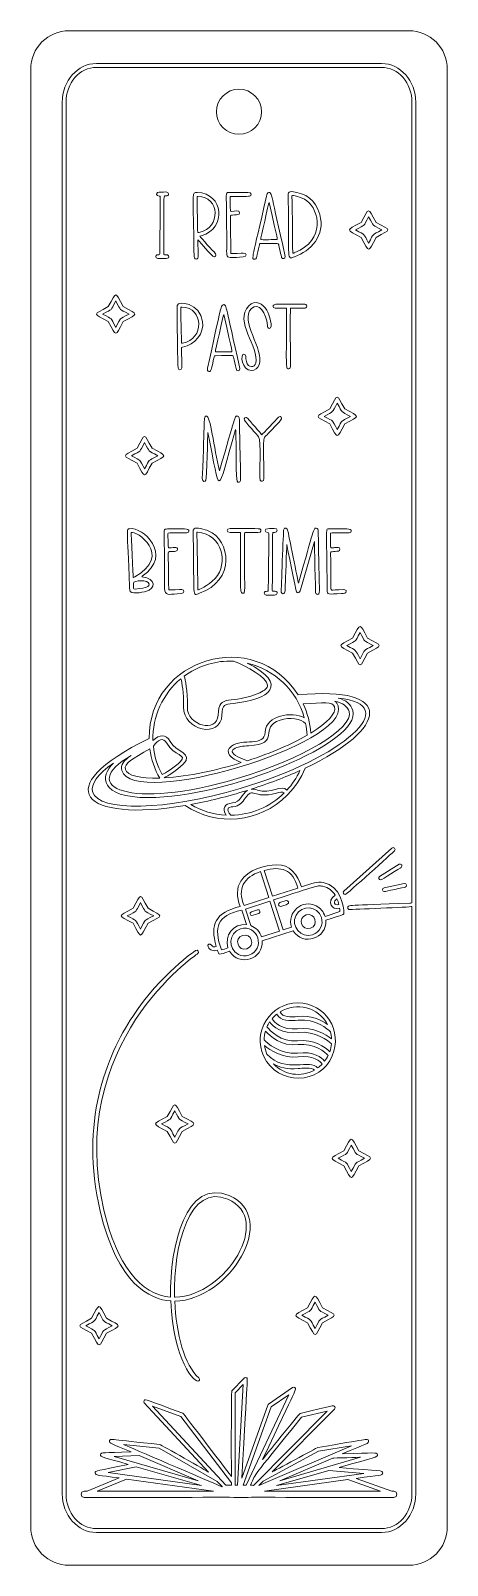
# Model space of a CAD drawing. Header units: inches. Extents: x 186 to 318, y 11 to 493.
import ezdxf

# ---------------------------------------------------------------- set-up
doc = ezdxf.new("R2010")
doc.units = ezdxf.units.IN
doc.header["$MEASUREMENT"] = 0
doc.layers.add('_U+0421_U+043B_U+043E_U+0439 1', color=7, linetype='Continuous')

msp = doc.modelspace()

# ---------------------------------------------------------------- linework, layer by layer
at = {"layer": '_U+0421_U+043B_U+043E_U+0439 1', "color": 7, "lineweight": 9, "true_color": 0xffffff}
for points in [[(253.34, 67.65), (251.51, 36.01), (250.8, 36.01), (250.8, 65.01), (253.34, 67.65)], [(262.11, 60.58), (267.7, 64.42), (254.28, 36.01), (253.32, 36.01), (262.11, 60.58)], [(277.05, 46.64), (287.37, 48.36), (258.23, 35.85), (259.58, 37.21), (277.05, 46.64)], [(220.63, 45.34), (239.19, 37.37), (212.79, 45.03), (220.63, 45.34)], [(219.63, 41.8), (240.17, 35.84), (210.85, 39.94), (219.63, 41.8)], [(291.25, 39.67), (263.83, 35.84), (280.28, 40.61), (291.25, 39.67)], [(216.62, 37.92), (244.03, 34.08), (207.37, 34.08), (216.62, 37.92)], [(296.55, 34.08), (259.97, 34.08), (286.25, 37.76), (296.55, 34.08)]]:
    msp.add_lwpolyline(points, dxfattribs=at)
at = {"layer": '_U+0421_U+043B_U+043E_U+0439 1', "color": 1, "lineweight": 9, "true_color": 0xff0000}
for points, knots in [([(305.39, 493.2), (305.39, 493.2), (198.61, 493.2), (198.61, 493.2), (191.91, 493.2), (186.48, 487.77), (186.48, 481.07), (186.48, 481.07), (186.48, 22.93), (186.48, 22.93), (186.48, 16.23), (191.91, 10.8), (198.61, 10.8), (198.61, 10.8), (305.39, 10.8), (305.39, 10.8), (312.09, 10.8), (317.52, 16.23), (317.52, 22.93), (317.52, 22.93), (317.52, 481.07), (317.52, 481.07), (317.52, 487.77), (312.09, 493.2), (305.39, 493.2)], [0, 0, 0, 0, 1, 1, 1, 2, 2, 2, 3, 3, 3, 4, 4, 4, 5, 5, 5, 6, 6, 6, 7, 7, 7, 8, 8, 8, 8]), ([(252, 460.64), (248.09, 460.64), (244.91, 463.81), (244.91, 467.72), (244.91, 471.64), (248.09, 474.81), (252, 474.81), (255.91, 474.81), (259.09, 471.64), (259.09, 467.72), (259.09, 463.81), (255.91, 460.64), (252, 460.64)], [0, 0, 0, 0, 1, 1, 1, 2, 2, 2, 3, 3, 3, 4, 4, 4, 4])]:
    msp.add_open_spline(points, degree=3, knots=knots, dxfattribs=at)
at = {"layer": '_U+0421_U+043B_U+043E_U+0439 1', "color": 7, "lineweight": 9, "true_color": 0xffffff}
for points, knots in [([(296.82, 482.88), (296.82, 482.88), (207.18, 482.88), (207.18, 482.88), (201.24, 482.88), (196.4, 477.41), (196.4, 470.7), (196.4, 470.7), (196.4, 33.3), (196.4, 33.3), (196.4, 26.59), (201.24, 21.12), (207.18, 21.12), (207.18, 21.12), (296.82, 21.12), (296.82, 21.12), (302.76, 21.12), (307.6, 26.58), (307.6, 33.3), (307.6, 33.3), (307.6, 470.7), (307.6, 470.7), (307.6, 477.41), (302.77, 482.88), (296.82, 482.88)], [0, 0, 0, 0, 1, 1, 1, 2, 2, 2, 3, 3, 3, 4, 4, 4, 5, 5, 5, 6, 6, 6, 7, 7, 7, 8, 8, 8, 8]), ([(296.82, 22.32), (296.82, 22.32), (207.18, 22.32), (207.18, 22.32), (201.9, 22.32), (197.6, 27.25), (197.6, 33.3), (197.6, 33.3), (197.6, 470.7), (197.6, 470.7), (197.6, 476.75), (201.9, 481.68), (207.18, 481.68), (207.18, 481.68), (296.82, 481.68), (296.82, 481.68), (302.1, 481.68), (306.4, 476.75), (306.4, 470.7), (306.4, 470.7), (306.4, 219), (306.4, 219), (306.4, 219), (305.82, 218.96), (305.7, 218.96), (285.98, 218.12), (286.16, 218.49), (286.2, 217.52), (286.21, 217.21), (286.45, 216.94), (286.82, 216.94), (287.1, 216.95), (306.17, 217.72), (306.4, 217.88), (306.4, 217.88), (306.4, 33.3), (306.4, 33.3), (306.4, 27.25), (302.1, 22.32), (296.82, 22.32)], [0, 0, 0, 0, 1, 1, 1, 2, 2, 2, 3, 3, 3, 4, 4, 4, 5, 5, 5, 6, 6, 6, 7, 7, 7, 8, 8, 8, 9, 9, 9, 10, 10, 10, 11, 11, 11, 12, 12, 12, 13, 13, 13, 13]), ([(225.82, 422.22), (225.83, 422.45), (225.96, 422.62), (226.2, 422.71), (226.65, 422.89), (227.01, 422.58), (227.05, 423.06), (227.14, 424.13), (227.24, 440.18), (227.23, 440.88), (227.22, 441.2), (227.22, 441.2), (226.9, 441.22), (225.9, 441.31), (225.88, 442.05), (226.4, 442.34), (226.63, 442.48), (227.07, 442.45), (227.35, 442.45), (228.55, 442.46), (229.78, 442.78), (229.87, 441.94), (229.91, 441.51), (229.51, 441.27), (229.06, 441.27), (228.06, 441.26), (228.46, 442.55), (228.33, 423.49), (228.32, 422.71), (228.32, 422.77), (228.85, 422.78), (229.07, 422.78), (229.32, 422.8), (229.52, 422.72), (230.07, 422.48), (229.98, 421.79), (229.5, 421.65), (229.08, 421.53), (228.17, 421.56), (227.68, 421.56), (226.88, 421.56), (225.77, 421.42), (225.82, 422.22)], [0, 0, 0, 0, 1, 1, 1, 2, 2, 2, 3, 3, 3, 4, 4, 4, 5, 5, 5, 6, 6, 6, 7, 7, 7, 8, 8, 8, 9, 9, 9, 10, 10, 10, 11, 11, 11, 12, 12, 12, 13, 13, 13, 14, 14, 14, 14]), ([(237.81, 428.37), (237.9, 422.92), (237.61, 421.45), (238.51, 421.42), (239.48, 421.42), (239.04, 422.7), (239.07, 427.45), (239.95, 426.45), (240.06, 426.32), (243.47, 422.59), (243.82, 422.21), (244.21, 421.94), (244.59, 422.29), (244.93, 422.62), (244.74, 423), (244.44, 423.33), (244.11, 423.68), (239.94, 428.14), (239.72, 428.57), (239.75, 428.61), (239.93, 428.66), (240.12, 428.72), (248.24, 431.02), (247.2, 442.2), (238.83, 442.35), (237.08, 442.36), (237.58, 442.59), (237.81, 428.37)], [0, 0, 0, 0, 1, 1, 1, 2, 2, 2, 3, 3, 3, 4, 4, 4, 5, 5, 5, 6, 6, 6, 7, 7, 7, 8, 8, 8, 9, 9, 9, 9]), ([(238.86, 436.82), (238.85, 437), (238.73, 440.98), (238.86, 441.1), (238.89, 441.13), (238.97, 441.13), (239.06, 441.13), (245.92, 441.13), (246.52, 431.1), (239.44, 429.81), (238.7, 429.67), (239.2, 429.21), (238.86, 436.82)], [0, 0, 0, 0, 1, 1, 1, 2, 2, 2, 3, 3, 3, 4, 4, 4, 4]), ([(248.8, 442.35), (248.91, 442.35), (254.71, 442.34), (254.82, 442.34), (256.03, 442.36), (256.04, 441.29), (255.29, 441.15), (254.99, 441.09), (250.15, 441.13), (249.82, 441.13), (249.1, 441.14), (249.2, 441.04), (249.2, 440.8), (249.22, 439.5), (249.24, 438.14), (249.28, 436.67), (249.29, 436.38), (249.32, 436.38), (249.6, 436.4), (250.74, 436.49), (252.24, 436.89), (252.2, 435.96), (252.19, 435.65), (251.99, 435.43), (251.68, 435.39), (251.25, 435.32), (249.94, 435.2), (249.56, 435.18), (249.36, 435.16), (249.29, 435.08), (249.29, 434.86), (249.29, 434.8), (249.41, 423.23), (249.45, 423.19), (249.54, 423.1), (253.23, 423.3), (253.35, 423.31), (254.53, 423.34), (254.53, 422.15), (253.32, 422.09), (246.65, 421.76), (248.4, 420.69), (248.15, 429.69), (248.1, 431.25), (248.1, 432.85), (248.09, 434.39), (248.04, 442.08), (247.64, 442.29), (248.8, 442.35)], [0, 0, 0, 0, 1, 1, 1, 2, 2, 2, 3, 3, 3, 4, 4, 4, 5, 5, 5, 6, 6, 6, 7, 7, 7, 8, 8, 8, 9, 9, 9, 10, 10, 10, 11, 11, 11, 12, 12, 12, 13, 13, 13, 14, 14, 14, 15, 15, 15, 16, 16, 16, 16]), ([(256.88, 421.33), (257.6, 421.33), (257.55, 422.27), (258.4, 425.89), (258.54, 426.49), (258.16, 426.29), (263.93, 426.31), (264.39, 426.31), (264.38, 426.31), (264.49, 425.84), (264.52, 425.7), (265.35, 422.07), (265.4, 421.95), (265.67, 421.31), (266.55, 421.4), (266.53, 422.27), (261.99, 442.24), (262.31, 442.32), (261.41, 442.34), (260.86, 442.33), (260.78, 441.72), (260.65, 441.17), (256.11, 421.24), (255.81, 421.33), (256.88, 421.33)], [0, 0, 0, 0, 1, 1, 1, 2, 2, 2, 3, 3, 3, 4, 4, 4, 5, 5, 5, 6, 6, 6, 7, 7, 7, 8, 8, 8, 8]), ([(261.44, 439.23), (264.29, 426.7), (264.36, 427.54), (263.7, 427.53), (263.61, 427.53), (258.88, 427.47), (258.82, 427.54), (258.75, 427.63), (261.41, 439.11), (261.44, 439.23)], [0, 0, 0, 0, 1, 1, 1, 2, 2, 2, 3, 3, 3, 3]), ([(267.48, 439.89), (267.82, 420.72), (266.92, 421.23), (269.44, 422.12), (274.48, 423.91), (279.28, 428.8), (277.39, 435.42), (276.05, 440.1), (273.12, 442.17), (268.58, 442.61), (267.09, 442.75), (267.46, 441.43), (267.48, 439.89)], [0, 0, 0, 0, 1, 1, 1, 2, 2, 2, 3, 3, 3, 4, 4, 4, 4]), ([(268.66, 441.33), (268.83, 441.51), (271.41, 441.13), (273.33, 439.75), (277.37, 436.84), (279.13, 427.3), (269.58, 423.45), (268.49, 423.01), (269.05, 421.69), (268.69, 439.74), (268.69, 439.8), (268.62, 441.29), (268.66, 441.33)], [0, 0, 0, 0, 1, 1, 1, 2, 2, 2, 3, 3, 3, 4, 4, 4, 4]), ([(290.41, 428.22), (293.13, 423.26), (292.47, 423.38), (295.12, 428.22), (300.07, 430.93), (299.97, 430.28), (295.12, 432.93), (292.4, 437.9), (293.06, 437.78), (290.41, 432.93), (285.46, 430.22), (285.56, 430.88), (290.41, 428.22)], [0, 0, 0, 0, 1, 1, 1, 2, 2, 2, 3, 3, 3, 4, 4, 4, 4]), ([(292.77, 434.73), (294.56, 431.46), (293.74, 432.32), (296.92, 430.58), (293.51, 428.71), (294.63, 429.84), (292.77, 426.42), (291.03, 429.59), (291.91, 428.77), (288.61, 430.58), (292.02, 432.44), (290.9, 431.32), (292.77, 434.73)], [0, 0, 0, 0, 1, 1, 1, 2, 2, 2, 3, 3, 3, 4, 4, 4, 4]), ([(210.9, 401.75), (213.61, 396.78), (212.95, 396.9), (215.6, 401.75), (220.56, 404.46), (220.47, 403.79), (215.6, 406.45), (212.89, 411.41), (213.56, 411.32), (210.9, 406.45), (205.93, 403.74), (206.05, 404.4), (210.9, 401.75)], [0, 0, 0, 0, 1, 1, 1, 2, 2, 2, 3, 3, 3, 4, 4, 4, 4]), ([(213.25, 408.26), (215.12, 404.84), (213.99, 405.97), (217.41, 404.1), (213.99, 402.24), (215.12, 403.36), (213.25, 399.95), (211.39, 403.36), (212.51, 402.24), (209.1, 404.1), (212.51, 405.97), (211.38, 404.84), (213.25, 408.26)], [0, 0, 0, 0, 1, 1, 1, 2, 2, 2, 3, 3, 3, 4, 4, 4, 4]), ([(232.85, 387.11), (233.03, 386.46), (233.85, 386.47), (233.98, 387.17), (234.03, 387.48), (233.93, 392.9), (233.9, 393.34), (233.89, 393.67), (233.88, 393.71), (234.24, 393.76), (238.26, 394.4), (241.07, 398.01), (240.54, 401.83), (239.75, 407.42), (232.9, 408.62), (232.51, 406.77), (232.48, 406.61), (232.7, 387.64), (232.85, 387.11)], [0, 0, 0, 0, 1, 1, 1, 2, 2, 2, 3, 3, 3, 4, 4, 4, 5, 5, 5, 6, 6, 6, 6]), ([(233.68, 405.91), (233.67, 406.32), (233.68, 406.32), (234.09, 406.31), (240.92, 406.18), (241.27, 396.17), (234.23, 394.99), (234.17, 394.98), (233.98, 394.95), (233.94, 394.99), (233.89, 395.02), (233.68, 405.97), (233.68, 405.91)], [0, 0, 0, 0, 1, 1, 1, 2, 2, 2, 3, 3, 3, 4, 4, 4, 4]), ([(242.12, 387.11), (241.96, 386.43), (242.19, 386.15), (242.52, 386.08), (243.4, 385.9), (243.45, 387.62), (244.15, 390.62), (244.24, 391.01), (244.24, 391.01), (244.62, 391.02), (250.44, 391.07), (250.08, 391.32), (250.25, 390.58), (250.48, 389.6), (250.84, 387.99), (251.07, 387.02), (251.31, 385.84), (252.31, 386.2), (252.28, 387.01), (247.75, 406.95), (248.05, 407.08), (247.18, 407.08), (246.25, 407.08), (246.04, 404.93), (242.12, 387.11)], [0, 0, 0, 0, 1, 1, 1, 2, 2, 2, 3, 3, 3, 4, 4, 4, 5, 5, 5, 6, 6, 6, 7, 7, 7, 8, 8, 8, 8]), ([(257.27, 388.67), (258.46, 393.82), (250.27, 401.83), (255.08, 406.73), (256.98, 408.68), (259.6, 407.48), (260.72, 405.31), (261.42, 403.96), (263.02, 399.59), (261.54, 399.59), (261.04, 399.59), (260.96, 400.03), (260.92, 400.52), (260.66, 404.38), (258.12, 408.01), (255.96, 405.91), (251.97, 402.03), (260.11, 392.95), (258.36, 388.13), (257.97, 387.06), (256.99, 386.41), (255.94, 386.41), (252.88, 386.41), (252.28, 391.54), (253.52, 391.54), (254.28, 391.54), (254.03, 390.36), (254.33, 389.21), (254.89, 386.98), (256.96, 387.35), (257.27, 388.67)], [0, 0, 0, 0, 1, 1, 1, 2, 2, 2, 3, 3, 3, 4, 4, 4, 5, 5, 5, 6, 6, 6, 7, 7, 7, 8, 8, 8, 9, 9, 9, 10, 10, 10, 10]), ([(268.17, 387.99), (268.17, 387.46), (268.18, 386.98), (267.65, 386.9), (266.56, 386.74), (266.96, 388), (266.92, 405.56), (266.91, 406.12), (266.95, 405.98), (265.84, 405.98), (265.32, 405.98), (263.2, 405.86), (262.87, 406.21), (262.55, 406.53), (262.68, 407.17), (263.59, 407.19), (264.29, 407.21), (271.61, 407.21), (272.27, 407.21), (272.81, 407.22), (273.33, 407.12), (273.33, 406.59), (273.31, 406.13), (272.92, 405.99), (272.44, 405.99), (272.32, 405.99), (268.28, 406.01), (268.2, 405.93), (268.08, 405.82), (268.17, 388.15), (268.17, 387.99)], [0, 0, 0, 0, 1, 1, 1, 2, 2, 2, 3, 3, 3, 4, 4, 4, 5, 5, 5, 6, 6, 6, 7, 7, 7, 8, 8, 8, 9, 9, 9, 10, 10, 10, 10]), ([(247.19, 403.96), (250.05, 391.44), (250.11, 392.28), (249.45, 392.27), (249.36, 392.27), (244.63, 392.21), (244.57, 392.28), (244.5, 392.37), (247.16, 403.85), (247.19, 403.96)], [0, 0, 0, 0, 1, 1, 1, 2, 2, 2, 3, 3, 3, 3]), ([(280.55, 369.6), (283.26, 364.63), (282.6, 364.75), (285.25, 369.6), (290.21, 372.31), (290.1, 371.65), (285.25, 374.31), (282.54, 379.26), (283.21, 379.17), (280.55, 374.31), (275.58, 371.59), (275.7, 372.25), (280.55, 369.6)], [0, 0, 0, 0, 1, 1, 1, 2, 2, 2, 3, 3, 3, 4, 4, 4, 4]), ([(250.93, 367.86), (244.66, 346.46), (246.4, 346.52), (242.2, 366.94), (242.2, 366.51), (241.72, 352.32), (241.6, 351.91), (241.39, 351.24), (240.42, 351.27), (240.46, 352.43), (241.22, 371.68), (240.88, 371.86), (241.64, 372.06), (243.13, 372.45), (244, 362.11), (245.87, 354.82), (250.89, 371.98), (250.6, 372.19), (251.47, 372.08), (252.01, 372.01), (252.1, 371.56), (252.11, 371.02), (252.41, 352.63), (252.93, 351.45), (251.93, 351.27), (250.93, 351.1), (251.28, 352.26), (250.98, 366.84), (250.98, 367.26), (250.93, 367.86), (250.93, 367.86)], [0, 0, 0, 0, 1, 1, 1, 2, 2, 2, 3, 3, 3, 4, 4, 4, 5, 5, 5, 6, 6, 6, 7, 7, 7, 8, 8, 8, 9, 9, 9, 10, 10, 10, 10]), ([(264.96, 370.55), (263.71, 369.22), (262.47, 367.89), (261.22, 366.55), (259.26, 364.46), (259.79, 366.94), (259.79, 352.46), (259.82, 351.33), (258.87, 351.32), (258.67, 351.96), (258.28, 353.12), (259.08, 364.48), (258.16, 365.53), (257.82, 365.91), (253.95, 370.33), (253.7, 370.78), (253.39, 371.34), (254.1, 372.11), (254.9, 371.16), (254.96, 371.08), (259.12, 366.2), (259.21, 366.2), (259.27, 366.2), (264.09, 371.38), (264.12, 371.42), (264.47, 371.79), (264.83, 372.08), (265.21, 371.71), (265.59, 371.34), (265.32, 370.94), (264.96, 370.55)], [0, 0, 0, 0, 1, 1, 1, 2, 2, 2, 3, 3, 3, 4, 4, 4, 5, 5, 5, 6, 6, 6, 7, 7, 7, 8, 8, 8, 9, 9, 9, 10, 10, 10, 10]), ([(282.9, 376.11), (284.69, 372.83), (283.88, 373.69), (287.05, 371.95), (283.64, 370.08), (284.77, 371.21), (282.9, 367.8), (281.03, 371.21), (282.15, 370.09), (278.74, 371.95), (281.92, 373.69), (281.1, 372.81), (282.9, 376.11)], [0, 0, 0, 0, 1, 1, 1, 2, 2, 2, 3, 3, 3, 4, 4, 4, 4]), ([(219.95, 357.23), (222.66, 352.26), (222, 352.38), (224.65, 357.23), (229.62, 359.94), (229.5, 359.28), (224.65, 361.93), (221.94, 366.89), (222.61, 366.8), (219.95, 361.93), (214.98, 359.22), (215.1, 359.87), (219.95, 357.23)], [0, 0, 0, 0, 1, 1, 1, 2, 2, 2, 3, 3, 3, 4, 4, 4, 4]), ([(222.3, 363.73), (224.03, 360.56), (223.16, 361.38), (226.46, 359.58), (223.04, 357.71), (224.17, 358.84), (222.3, 355.42), (220.43, 358.84), (221.55, 357.72), (218.15, 359.58), (221.56, 361.45), (220.43, 360.32), (222.3, 363.73)], [0, 0, 0, 0, 1, 1, 1, 2, 2, 2, 3, 3, 3, 4, 4, 4, 4]), ([(280.73, 335.02), (280.73, 334.91), (280.78, 330.71), (280.86, 330.64), (280.93, 330.57), (281.91, 330.69), (282.01, 330.7), (282.77, 330.77), (283.76, 330.94), (283.73, 330.18), (283.7, 329.52), (282.97, 329.56), (282.29, 329.5), (280.45, 329.32), (280.82, 329.79), (280.84, 327.28), (280.84, 327.28), (280.9, 324.84), (280.93, 319.03), (280.95, 316.77), (280.18, 317.4), (284.88, 317.52), (285.5, 317.54), (285.71, 317.29), (285.75, 317.01), (285.84, 316.29), (284.93, 316.31), (284.24, 316.27), (279.98, 316.06), (279.74, 315.78), (279.73, 317.47), (279.58, 337.87), (278.99, 336.61), (280.6, 336.57), (285.73, 336.56), (287.38, 336.91), (287.31, 335.91), (287.28, 335.36), (286.81, 335.34), (286.28, 335.33), (285.21, 335.34), (283.44, 335.34), (281.35, 335.35), (280.63, 335.35), (280.73, 335.26), (280.73, 335.02)], [0, 0, 0, 0, 1, 1, 1, 2, 2, 2, 3, 3, 3, 4, 4, 4, 5, 5, 5, 6, 6, 6, 7, 7, 7, 8, 8, 8, 9, 9, 9, 10, 10, 10, 11, 11, 11, 12, 12, 12, 13, 13, 13, 14, 14, 14, 15, 15, 15, 15]), ([(217.59, 336.66), (216.5, 336.47), (216.84, 337.57), (217.59, 318.4), (217.6, 318.14), (217.61, 317.7), (217.63, 317.47), (217.72, 315.82), (221.4, 316.58), (222.87, 316.99), (225.51, 317.72), (226.28, 321.02), (221.42, 321.53), (221.47, 321.59), (221.53, 321.63), (221.59, 321.68), (231.48, 328.53), (221.61, 337.39), (217.59, 336.66)], [0, 0, 0, 0, 1, 1, 1, 2, 2, 2, 3, 3, 3, 4, 4, 4, 5, 5, 5, 6, 6, 6, 6]), ([(219.23, 321.52), (218.87, 321.32), (218.74, 321.29), (218.74, 321.29), (218.68, 321.37), (218.07, 335.33), (218.12, 335.42), (219.55, 336.26), (231.42, 328.4), (219.23, 321.52)], [0, 0, 0, 0, 1, 1, 1, 2, 2, 2, 3, 3, 3, 3]), ([(229.66, 335.02), (229.66, 334.91), (229.71, 330.71), (229.79, 330.64), (229.87, 330.57), (231.52, 330.75), (231.63, 330.76), (232.43, 330.84), (232.68, 330.53), (232.66, 330.18), (232.61, 328.93), (229.74, 329.93), (229.75, 329.08), (229.75, 328.99), (229.85, 317.46), (229.91, 317.4), (230, 317.32), (233.84, 317.53), (233.98, 317.52), (234.95, 317.47), (234.96, 316.36), (233.78, 316.3), (226.89, 315.96), (228.91, 313.47), (228.5, 332.53), (228.43, 336.25), (228.2, 336.6), (229.53, 336.57), (234.6, 336.56), (236.31, 336.91), (236.24, 335.91), (236.21, 335.36), (235.74, 335.34), (235.21, 335.33), (234.14, 335.33), (232.37, 335.34), (230.28, 335.35), (229.56, 335.35), (229.66, 335.26), (229.66, 335.02)], [0, 0, 0, 0, 1, 1, 1, 2, 2, 2, 3, 3, 3, 4, 4, 4, 5, 5, 5, 6, 6, 6, 7, 7, 7, 8, 8, 8, 9, 9, 9, 10, 10, 10, 11, 11, 11, 12, 12, 12, 13, 13, 13, 13]), ([(242.26, 336.02), (241.45, 336.36), (238.49, 337.21), (237.85, 336.62), (237.38, 336.2), (237.59, 335.1), (237.61, 334.1), (237.96, 314.61), (237.2, 315.5), (239.57, 316.34), (250.92, 320.35), (249.48, 333.02), (242.26, 336.02)], [0, 0, 0, 0, 1, 1, 1, 2, 2, 2, 3, 3, 3, 4, 4, 4, 4]), ([(244.51, 321.05), (242.12, 318.49), (239.27, 317.36), (239.1, 317.47), (239, 317.54), (238.77, 335.3), (238.76, 335.42), (238.76, 335.56), (238.78, 335.59), (238.95, 335.57), (246.84, 334.95), (248.76, 325.61), (244.51, 321.05)], [0, 0, 0, 0, 1, 1, 1, 2, 2, 2, 3, 3, 3, 4, 4, 4, 4]), ([(253.74, 335.19), (253.63, 316.51), (254.18, 316.38), (253.18, 316.38), (252.18, 316.38), (252.56, 317.23), (252.52, 335.04), (252.51, 335.65), (252.84, 335.42), (249.18, 335.46), (248, 335.47), (248.04, 336.64), (249.19, 336.67), (249.53, 336.68), (258.21, 336.75), (258.53, 336.61), (259.17, 336.34), (259.11, 335.45), (257.96, 335.46), (253.97, 335.46), (253.98, 335.46), (253.98, 335.46), (253.8, 335.47), (253.74, 335.38), (253.74, 335.19)], [0, 0, 0, 0, 1, 1, 1, 2, 2, 2, 3, 3, 3, 4, 4, 4, 5, 5, 5, 6, 6, 6, 7, 7, 7, 8, 8, 8, 8]), ([(259.96, 316.44), (259.99, 316.94), (260.42, 316.96), (260.89, 316.99), (261.17, 317.01), (261.17, 317.01), (261.19, 317.27), (261.28, 318.38), (261.38, 334.34), (261.37, 335.09), (261.36, 335.42), (261.36, 335.41), (261.01, 335.44), (259.9, 335.54), (259.99, 336.65), (261.05, 336.66), (261.71, 336.67), (262.46, 336.67), (263.1, 336.72), (264.23, 336.82), (264.36, 335.5), (263.2, 335.48), (262.2, 335.47), (262.6, 336.76), (262.47, 317.71), (262.46, 316.94), (262.45, 316.99), (262.99, 317), (263.53, 317), (264.06, 316.94), (264.03, 316.37), (264, 315.61), (262.62, 315.78), (261.82, 315.78), (261.02, 315.77), (259.91, 315.64), (259.96, 316.44)], [0, 0, 0, 0, 1, 1, 1, 2, 2, 2, 3, 3, 3, 4, 4, 4, 5, 5, 5, 6, 6, 6, 7, 7, 7, 8, 8, 8, 9, 9, 9, 10, 10, 10, 11, 11, 11, 12, 12, 12, 12]), ([(275.74, 332.6), (275.74, 332.6), (271.3, 317.45), (271.3, 317.45), (271.25, 317.27), (271.17, 317.07), (271.08, 316.85), (270.87, 316.36), (270.22, 316.41), (270.04, 316.86), (269.93, 317.12), (267.07, 331.41), (267.01, 331.68), (267.01, 330.57), (266.6, 320.1), (266.56, 319.08), (266.54, 318.41), (266.49, 317.74), (266.48, 317.1), (266.48, 316.64), (266.28, 316.17), (265.82, 316.22), (265.55, 316.25), (265.35, 316.43), (265.3, 316.73), (265.24, 317.05), (265.95, 336.16), (266.06, 336.44), (266.34, 337.1), (267.21, 336.88), (267.4, 335.93), (267.45, 335.67), (270.61, 319.82), (270.68, 319.56), (275.65, 336.55), (275.41, 336.93), (276.28, 336.82), (276.82, 336.75), (276.91, 336.31), (276.92, 335.76), (277.25, 316.04), (277.61, 316.17), (276.74, 316.02), (276.43, 315.96), (276.18, 316.22), (276.1, 316.54), (276.05, 316.74), (275.74, 332.44), (275.74, 332.6)], [0, 0, 0, 0, 1, 1, 1, 2, 2, 2, 3, 3, 3, 4, 4, 4, 5, 5, 5, 6, 6, 6, 7, 7, 7, 8, 8, 8, 9, 9, 9, 10, 10, 10, 11, 11, 11, 12, 12, 12, 13, 13, 13, 14, 14, 14, 15, 15, 15, 16, 16, 16, 16]), ([(218.8, 318.96), (218.8, 318.96), (218.79, 319.28), (218.78, 319.47), (218.73, 320.51), (223.64, 320.72), (223.71, 319.23), (223.74, 318.62), (223.09, 318.31), (222.51, 318.14), (222.1, 318.02), (219.13, 317.51), (218.89, 317.73), (218.79, 317.82), (218.82, 318.83), (218.82, 318.96), (218.82, 318.96), (218.8, 318.96), (218.8, 318.96), (218.8, 318.96), (218.8, 318.96), (218.8, 318.96)], [0, 0, 0, 0, 1, 1, 1, 2, 2, 2, 3, 3, 3, 4, 4, 4, 5, 5, 5, 6, 6, 6, 7, 7, 7, 7]), ([(235.05, 249.64), (245.06, 242.95), (258.41, 244.16), (267.14, 252.84), (267.26, 252.9), (267.35, 252.99), (267.4, 253.1), (269.7, 255.45), (271.56, 258.24), (272.81, 261.39), (299.17, 273.8), (301.23, 287.41), (270.62, 284.41), (256.74, 306.07), (223.63, 295.9), (223.73, 270.71), (191.54, 255.09), (203.06, 244.2), (235.05, 249.64)], [0, 0, 0, 0, 1, 1, 1, 2, 2, 2, 3, 3, 3, 4, 4, 4, 5, 5, 5, 6, 6, 6, 6]), ([(287.72, 297.56), (290.44, 292.59), (289.78, 292.71), (292.43, 297.56), (297.4, 300.27), (297.28, 299.62), (292.43, 302.26), (289.72, 307.22), (290.38, 307.13), (287.72, 302.26), (282.77, 299.55), (282.87, 300.21), (287.72, 297.56)], [0, 0, 0, 0, 1, 1, 1, 2, 2, 2, 3, 3, 3, 4, 4, 4, 4]), ([(290.08, 304.07), (291.94, 300.65), (290.82, 301.78), (294.23, 299.91), (290.82, 298.04), (291.94, 299.17), (290.08, 295.76), (288.34, 298.93), (289.22, 298.11), (285.92, 299.91), (289.33, 301.78), (288.21, 300.65), (290.08, 304.07)], [0, 0, 0, 0, 1, 1, 1, 2, 2, 2, 3, 3, 3, 4, 4, 4, 4]), ([(233.74, 289.49), (234.08, 288.16), (234.66, 285.2), (234.56, 280.62), (234.4, 273.2), (246.34, 270.56), (246.63, 278.03), (246.76, 281.41), (247.41, 281.47), (250.17, 281.74), (261.55, 282.87), (268.09, 287.68), (254.53, 294.43), (263.18, 292.44), (270.16, 285.76), (272.54, 277.24), (268.62, 279.28), (260.49, 278.05), (260.24, 272.72), (260.01, 267.9), (253.02, 270.9), (249.62, 268.32), (247.15, 266.44), (249.49, 264.41), (252.73, 263.12), (245.11, 260.78), (236.26, 258.78), (228.45, 258.33), (229.63, 258.96), (232.27, 260.5), (234.48, 262.66), (237.87, 265.98), (232.29, 266.36), (230.34, 269.79), (228.98, 272.18), (226.94, 272.05), (224.95, 270.03), (224.71, 277.79), (228.1, 284.82), (233.74, 289.49)], [0, 0, 0, 0, 1, 1, 1, 2, 2, 2, 3, 3, 3, 4, 4, 4, 5, 5, 5, 6, 6, 6, 7, 7, 7, 8, 8, 8, 9, 9, 9, 10, 10, 10, 11, 11, 11, 12, 12, 12, 13, 13, 13, 13]), ([(250.26, 295.02), (254.4, 293.41), (260.89, 289.98), (260.95, 287.48), (260.97, 286.61), (260.17, 285.81), (258.55, 285.09), (249.39, 281.02), (245.71, 285.27), (245.43, 278.07), (245.21, 272.28), (235.63, 274.73), (235.76, 280.59), (235.88, 285.98), (235.1, 289.18), (234.77, 290.29), (238.8, 293.27), (243.78, 295.04), (249.17, 295.04), (249.54, 295.05), (249.9, 295.04), (250.26, 295.02)], [0, 0, 0, 0, 1, 1, 1, 2, 2, 2, 3, 3, 3, 4, 4, 4, 5, 5, 5, 6, 6, 6, 7, 7, 7, 7]), ([(218.11, 265.38), (215.73, 263.79), (214.6, 262.45), (215.14, 260.65), (218.8, 248.38), (286.83, 268.81), (283.21, 280.95), (283, 281.65), (282.61, 282.13), (282.05, 282.47), (284.66, 281.93), (286.12, 280.85), (286.62, 279.16), (288.19, 273.9), (272.06, 264.26), (251.4, 258.1), (217.79, 248.07), (200.71, 255.33), (218.11, 265.38)], [0, 0, 0, 0, 1, 1, 1, 2, 2, 2, 3, 3, 3, 4, 4, 4, 5, 5, 5, 6, 6, 6, 6]), ([(212.51, 262.94), (208.3, 259), (207.96, 252.12), (223.51, 252.12), (248.42, 252.12), (290.75, 269.51), (287.77, 279.5), (287.19, 281.45), (285.74, 282.74), (283.2, 283.43), (303.99, 281.37), (284.8, 264.64), (252.33, 254.96), (229.1, 248.02), (207.86, 247.54), (205.97, 253.89), (205.24, 256.32), (207.53, 259.42), (212.51, 262.94)], [0, 0, 0, 0, 1, 1, 1, 2, 2, 2, 3, 3, 3, 4, 4, 4, 5, 5, 5, 6, 6, 6, 6]), ([(282.06, 280.61), (282.64, 278.66), (279.91, 275.65), (274.56, 272.4), (274.36, 275.57), (273.56, 278.69), (272.18, 281.6), (278.48, 281.96), (281.52, 282.42), (282.06, 280.61)], [0, 0, 0, 0, 1, 1, 1, 2, 2, 2, 3, 3, 3, 3]), ([(272.96, 275.46), (273.2, 274.24), (273.35, 272.99), (273.4, 271.71), (268.73, 269.02), (262.35, 266.21), (254.63, 263.72), (252.73, 264.31), (250.01, 265.56), (249.83, 266.54), (249.79, 266.79), (249.96, 267.06), (250.35, 267.36), (251.45, 268.19), (253.26, 268.3), (255, 268.4), (265.52, 269.02), (257.97, 274.16), (264.95, 276.48), (267.89, 277.45), (271.57, 276.97), (272.96, 275.46)], [0, 0, 0, 0, 1, 1, 1, 2, 2, 2, 3, 3, 3, 4, 4, 4, 5, 5, 5, 6, 6, 6, 7, 7, 7, 7]), ([(225.07, 268.31), (226.47, 270.25), (228.11, 271.29), (229.29, 269.2), (231.56, 265.21), (235.81, 265.64), (233.64, 263.52), (231.51, 261.43), (228.88, 259.92), (227.8, 259.35), (226.31, 262.12), (225.39, 265.17), (225.07, 268.31)], [0, 0, 0, 0, 1, 1, 1, 2, 2, 2, 3, 3, 3, 4, 4, 4, 4]), ([(223.95, 267.48), (224.39, 264.15), (225.48, 260.99), (227.05, 258.25), (220.87, 258.05), (216.86, 259.07), (216.29, 260.99), (215.75, 262.81), (218.52, 264.34), (223.95, 267.48)], [0, 0, 0, 0, 1, 1, 1, 2, 2, 2, 3, 3, 3, 3]), ([(267.07, 254.47), (265.54, 256.47), (261.8, 253.02), (257.85, 254.46), (257.06, 254.75), (256.41, 254.84), (255.86, 254.79), (261.42, 256.58), (266.58, 258.55), (271.18, 260.63), (270.12, 258.35), (268.73, 256.28), (267.07, 254.47)], [0, 0, 0, 0, 1, 1, 1, 2, 2, 2, 3, 3, 3, 4, 4, 4, 4]), ([(249.44, 246.57), (247.84, 248.56), (248.47, 249.14), (250.02, 249.24), (252.17, 249.37), (253.15, 250.78), (253.94, 251.91), (256.66, 255.82), (256.11, 251.49), (263.78, 253.54), (264.46, 253.72), (265.95, 254.23), (266.2, 253.59), (261.8, 249.26), (255.81, 246.64), (249.44, 246.57)], [0, 0, 0, 0, 1, 1, 1, 2, 2, 2, 3, 3, 3, 4, 4, 4, 5, 5, 5, 5]), ([(249.95, 250.44), (247.39, 250.28), (246.67, 248.73), (247.96, 246.6), (244.01, 246.8), (240.2, 247.93), (236.8, 249.95), (242.38, 250.98), (248.37, 252.45), (254.63, 254.4), (252.79, 253.3), (252.56, 250.6), (249.95, 250.44)], [0, 0, 0, 0, 1, 1, 1, 2, 2, 2, 3, 3, 3, 4, 4, 4, 4]), ([(285, 222.67), (285, 222.67), (300.06, 236.25), (300.06, 236.25), (300.65, 236.78), (301.45, 235.89), (300.86, 235.36), (300.6, 235.12), (285.76, 221.62), (285.4, 221.62), (284.86, 221.62), (284.59, 222.3), (285, 222.67)], [0, 0, 0, 0, 1, 1, 1, 2, 2, 2, 3, 3, 3, 4, 4, 4, 4]), ([(296.24, 227.34), (296.24, 227.34), (302.34, 231.17), (302.34, 231.17), (303.01, 231.59), (303.65, 230.57), (302.98, 230.15), (302.74, 230), (296.84, 226.23), (296.56, 226.23), (295.96, 226.24), (295.73, 227.02), (296.24, 227.34)], [0, 0, 0, 0, 1, 1, 1, 2, 2, 2, 3, 3, 3, 4, 4, 4, 4]), ([(259.29, 207.13), (259.29, 207.13), (269.06, 210.28), (269.06, 210.28), (272.07, 205.31), (279.75, 207.79), (279.29, 213.58), (284.25, 215.18), (284.99, 215.13), (284.98, 215.85), (284.98, 217.67), (284.05, 224.52), (278.47, 225.45), (276.66, 225.75), (275.16, 225.27), (271.65, 224.07), (270.53, 227.94), (267.94, 231.15), (263.88, 231.02), (260.06, 230.91), (254.81, 229.49), (252.57, 225.88), (251.2, 223.67), (251.15, 220.99), (252.41, 217.91), (244.53, 216), (242.83, 212.27), (244.86, 205.36), (244.19, 205.09), (243.68, 205.14), (243.34, 205.77), (242.96, 206.48), (241.91, 205.9), (242.28, 205.21), (242.86, 204.13), (243.93, 203.72), (245.22, 204.21), (245.73, 202.67), (245.44, 202.5), (249.05, 203.85), (252.05, 198.85), (259.74, 201.33), (259.29, 207.13)], [0, 0, 0, 0, 1, 1, 1, 2, 2, 2, 3, 3, 3, 4, 4, 4, 5, 5, 5, 6, 6, 6, 7, 7, 7, 8, 8, 8, 9, 9, 9, 10, 10, 10, 11, 11, 11, 12, 12, 12, 13, 13, 13, 14, 14, 14, 14]), ([(258.74, 228.88), (258.74, 228.88), (261.37, 220.73), (261.37, 220.73), (261.37, 220.73), (253.59, 218.22), (253.59, 218.22), (251.41, 223.45), (253.43, 227.05), (258.74, 228.88)], [0, 0, 0, 0, 1, 1, 1, 2, 2, 2, 3, 3, 3, 3]), ([(270.52, 223.68), (270.52, 223.68), (262.51, 221.1), (262.51, 221.1), (262.51, 221.1), (259.89, 229.23), (259.89, 229.23), (265.2, 230.64), (268.9, 229.7), (270.52, 223.68)], [0, 0, 0, 0, 1, 1, 1, 2, 2, 2, 3, 3, 3, 3]), ([(218.67, 212.61), (221.39, 207.64), (220.73, 207.76), (223.38, 212.61), (228.34, 215.32), (228.24, 214.65), (223.38, 217.32), (220.67, 222.27), (221.33, 222.18), (218.67, 217.32), (213.7, 214.6), (213.82, 215.26), (218.67, 212.61)], [0, 0, 0, 0, 1, 1, 1, 2, 2, 2, 3, 3, 3, 4, 4, 4, 4]), ([(278.28, 224.27), (280.17, 223.95), (281.41, 222.81), (282.22, 221.48), (279.46, 219.41), (281.13, 216.54), (283.63, 217.37), (283.7, 216.93), (283.74, 216.55), (283.76, 216.28), (283.76, 216.28), (279.07, 214.77), (279.07, 214.77), (278.6, 216.3), (277.59, 217.42), (276.31, 218.08), (271.89, 220.34), (266.96, 216.07), (268.55, 211.38), (268.55, 211.38), (265.92, 210.53), (265.92, 210.53), (265.92, 210.53), (262.88, 219.96), (262.88, 219.96), (276.7, 224.41), (276.46, 224.57), (278.28, 224.27)], [0, 0, 0, 0, 1, 1, 1, 2, 2, 2, 3, 3, 3, 4, 4, 4, 5, 5, 5, 6, 6, 6, 7, 7, 7, 8, 8, 8, 9, 9, 9, 9]), ([(297.61, 223.78), (297.61, 223.78), (303.97, 225.11), (303.97, 225.11), (304.75, 225.27), (304.99, 224.1), (304.22, 223.94), (304.12, 223.92), (297.83, 222.59), (297.73, 222.59), (297.01, 222.59), (296.9, 223.63), (297.61, 223.78)], [0, 0, 0, 0, 1, 1, 1, 2, 2, 2, 3, 3, 3, 4, 4, 4, 4]), ([(221.02, 219.12), (222.89, 215.7), (221.76, 216.83), (225.18, 214.96), (221.76, 213.1), (222.89, 214.22), (221.02, 210.81), (219.23, 214.08), (220.04, 213.23), (216.87, 214.96), (220.28, 216.83), (219.16, 215.7), (221.02, 219.12)], [0, 0, 0, 0, 1, 1, 1, 2, 2, 2, 3, 3, 3, 4, 4, 4, 4]), ([(255.69, 211.89), (255.69, 211.89), (254.01, 217.1), (254.01, 217.1), (254.01, 217.1), (261.73, 219.59), (261.73, 219.59), (261.73, 219.59), (264.77, 210.16), (264.77, 210.16), (264.77, 210.16), (259.07, 208.32), (259.07, 208.32), (258.56, 210), (257.29, 211.3), (255.69, 211.89)], [0, 0, 0, 0, 1, 1, 1, 2, 2, 2, 3, 3, 3, 4, 4, 4, 5, 5, 5, 5]), ([(258.21, 215.7), (258.06, 215.65), (256.23, 215.05), (256.08, 215.05), (255.4, 215.05), (255.25, 216.01), (255.9, 216.22), (255.9, 216.22), (257.84, 216.84), (257.84, 216.84), (258.6, 217.08), (258.96, 215.94), (258.21, 215.7)], [0, 0, 0, 0, 1, 1, 1, 2, 2, 2, 3, 3, 3, 4, 4, 4, 4]), ([(267.18, 218.59), (267.03, 218.54), (265.2, 217.94), (265.05, 217.94), (264.37, 217.94), (264.22, 218.9), (264.87, 219.11), (264.87, 219.11), (266.81, 219.73), (266.81, 219.73), (267.57, 219.97), (267.93, 218.83), (267.18, 218.59)], [0, 0, 0, 0, 1, 1, 1, 2, 2, 2, 3, 3, 3, 4, 4, 4, 4]), ([(275.11, 209.02), (271.48, 207.85), (268.15, 211.67), (269.93, 215.12), (271.7, 218.58), (276.74, 218.12), (277.91, 214.48), (278.65, 212.19), (277.39, 209.75), (275.11, 209.02)], [0, 0, 0, 0, 1, 1, 1, 2, 2, 2, 3, 3, 3, 3]), ([(282.81, 220.32), (283.07, 219.72), (283.26, 219.12), (283.39, 218.55), (281.85, 217.93), (281.6, 219.66), (282.81, 220.32)], [0, 0, 0, 0, 1, 1, 1, 2, 2, 2, 2]), ([(246.48, 204.22), (243.94, 211.62), (245.07, 214.93), (252.85, 216.77), (252.85, 216.77), (254.32, 212.2), (254.32, 212.2), (250.32, 212.61), (247.24, 208.71), (248.54, 204.93), (247.75, 204.65), (246.95, 204.36), (246.48, 204.22)], [0, 0, 0, 0, 1, 1, 1, 2, 2, 2, 3, 3, 3, 4, 4, 4, 4]), ([(255.11, 202.57), (254, 202.22), (252.83, 202.31), (251.8, 202.84), (248.39, 204.59), (248.77, 209.64), (252.45, 210.83), (257.97, 212.61), (260.5, 204.31), (255.11, 202.57)], [0, 0, 0, 0, 1, 1, 1, 2, 2, 2, 3, 3, 3, 3]), ([(274.46, 211.04), (271.68, 210.14), (270.32, 214.36), (273.11, 215.25), (275.89, 216.15), (277.25, 211.94), (274.46, 211.04)], [0, 0, 0, 0, 1, 1, 1, 2, 2, 2, 2]), ([(254.46, 204.59), (251.67, 203.69), (250.32, 207.91), (253.1, 208.8), (255.88, 209.7), (257.24, 205.49), (254.46, 204.59)], [0, 0, 0, 0, 1, 1, 1, 2, 2, 2, 2]), ([(248.93, 127), (235.36, 132.7), (230.17, 111.34), (230.5, 95.1), (220.94, 95.79), (213.53, 105.41), (209.53, 122.43), (197.19, 175), (238.58, 202.75), (239, 203.02), (239.66, 203.46), (239.01, 204.46), (238.34, 204.03), (238.23, 203.96), (227.56, 196.9), (218.59, 183.35), (210.31, 170.83), (201.81, 150.06), (208.36, 122.15), (213.8, 99.02), (224.05, 94.35), (230.54, 93.9), (231.21, 75.64), (238.16, 67.46), (239.41, 68.83), (239.63, 69.08), (239.61, 69.46), (239.36, 69.68), (234.86, 73.73), (232.26, 83.51), (231.8, 93.86), (249.12, 94.02), (264.79, 120.32), (248.93, 127)], [0, 0, 0, 0, 1, 1, 1, 2, 2, 2, 3, 3, 3, 4, 4, 4, 5, 5, 5, 6, 6, 6, 7, 7, 7, 8, 8, 8, 9, 9, 9, 10, 10, 10, 11, 11, 11, 11]), ([(259.73, 170.9), (264.07, 161.28), (277.81, 161.92), (281.31, 170.93), (284.74, 178.59), (279.19, 187.58), (270.51, 187.58), (261.76, 187.58), (256.21, 178.37), (259.73, 170.9)], [0, 0, 0, 0, 1, 1, 1, 2, 2, 2, 3, 3, 3, 3]), ([(263.91, 184.07), (264.92, 181.89), (268.19, 181.85), (270.58, 182.13), (276.14, 182.79), (280.09, 179.18), (280.77, 178.51), (280.96, 177.79), (281.08, 177.04), (281.12, 176.27), (279.35, 177.64), (275.42, 180.08), (270.44, 179.49), (265.41, 178.9), (263.05, 181.62), (262.38, 182.59), (262.84, 183.13), (263.36, 183.63), (263.91, 184.07)], [0, 0, 0, 0, 1, 1, 1, 2, 2, 2, 3, 3, 3, 4, 4, 4, 5, 5, 5, 6, 6, 6, 6]), ([(279.86, 180.81), (277.92, 182.16), (274.62, 183.82), (270.44, 183.32), (268.64, 183.11), (265.4, 183.03), (264.93, 184.78), (270.15, 188.02), (276.95, 186.16), (279.86, 180.81)], [0, 0, 0, 0, 1, 1, 1, 2, 2, 2, 3, 3, 3, 3]), ([(270.58, 174.47), (275.73, 175.08), (279.12, 172), (280.04, 171.05), (279.73, 170.43), (279.36, 169.84), (278.94, 169.29), (277.98, 170.42), (275.51, 172.43), (270.44, 171.83), (264.99, 171.19), (260.74, 175.12), (259.89, 175.98), (259.91, 176.94), (260.05, 177.86), (260.31, 178.75), (261.76, 177.12), (265.36, 173.85), (270.58, 174.47)], [0, 0, 0, 0, 1, 1, 1, 2, 2, 2, 3, 3, 3, 4, 4, 4, 5, 5, 5, 6, 6, 6, 6]), ([(261.63, 181.59), (262.68, 180.25), (265.4, 177.69), (270.58, 178.3), (275.97, 178.94), (280.17, 175.55), (281.09, 174.73), (281.01, 173.87), (280.82, 173.04), (280.54, 172.25), (279.14, 173.59), (275.63, 176.28), (270.44, 175.66), (265.19, 175.04), (261.64, 178.98), (260.79, 180.04), (261.03, 180.58), (261.31, 181.1), (261.63, 181.59)], [0, 0, 0, 0, 1, 1, 1, 2, 2, 2, 3, 3, 3, 4, 4, 4, 5, 5, 5, 6, 6, 6, 6]), ([(276.73, 167.14), (274.55, 170.22), (266.69, 165.18), (260.78, 171.47), (260.4, 172.34), (260.13, 173.27), (259.99, 174.25), (261.83, 172.68), (265.71, 170.06), (270.58, 170.64), (275.43, 171.21), (277.51, 169.2), (278.15, 168.36), (277.72, 167.92), (277.24, 167.51), (276.73, 167.14)], [0, 0, 0, 0, 1, 1, 1, 2, 2, 2, 3, 3, 3, 4, 4, 4, 5, 5, 5, 5]), ([(262.81, 168.43), (264.64, 167.41), (267.27, 166.53), (270.58, 166.92), (271.73, 167.05), (274.96, 167.35), (275.73, 166.49), (271.48, 164.09), (266.18, 164.89), (262.81, 168.43)], [0, 0, 0, 0, 1, 1, 1, 2, 2, 2, 3, 3, 3, 3]), ([(234.16, 151.9), (231.45, 156.86), (232.12, 156.77), (229.46, 151.9), (224.49, 149.19), (224.61, 149.85), (229.46, 147.2), (232.17, 142.23), (231.51, 142.35), (234.16, 147.2), (239.12, 149.91), (239.01, 149.25), (234.16, 151.9)], [0, 0, 0, 0, 1, 1, 1, 2, 2, 2, 3, 3, 3, 4, 4, 4, 4]), ([(231.81, 145.39), (229.95, 148.81), (231.07, 147.68), (227.66, 149.55), (231.07, 151.42), (229.95, 150.29), (231.81, 153.7), (233.68, 150.29), (232.55, 151.42), (235.97, 149.55), (232.55, 147.68), (233.68, 148.81), (231.81, 145.39)], [0, 0, 0, 0, 1, 1, 1, 2, 2, 2, 3, 3, 3, 4, 4, 4, 4]), ([(284.97, 136.38), (287.69, 131.42), (287.03, 131.54), (289.68, 136.38), (294.64, 139.1), (294.52, 138.44), (289.68, 141.09), (286.97, 146.04), (287.63, 145.95), (284.97, 141.09), (280.02, 138.38), (280.12, 139.04), (284.97, 136.38)], [0, 0, 0, 0, 1, 1, 1, 2, 2, 2, 3, 3, 3, 4, 4, 4, 4]), ([(287.33, 142.89), (289.19, 139.48), (288.07, 140.6), (291.48, 138.74), (288.07, 136.87), (289.19, 138), (287.33, 134.58), (285.46, 138), (286.58, 136.87), (283.17, 138.74), (286.58, 140.6), (285.46, 139.48), (287.33, 142.89)], [0, 0, 0, 0, 1, 1, 1, 2, 2, 2, 3, 3, 3, 4, 4, 4, 4]), ([(231.76, 95.06), (231.28, 111.59), (236.54, 130.91), (248.46, 125.89), (262.98, 119.78), (247.78, 95.4), (231.94, 95.07), (231.88, 95.07), (231.82, 95.06), (231.76, 95.06)], [0, 0, 0, 0, 1, 1, 1, 2, 2, 2, 3, 3, 3, 3]), ([(273.56, 87.04), (276.28, 82.08), (275.62, 82.2), (278.27, 87.04), (283.22, 89.75), (283.12, 89.1), (278.27, 91.75), (275.56, 96.7), (276.22, 96.61), (273.56, 91.75), (268.6, 89.04), (268.72, 89.69), (273.56, 87.04)], [0, 0, 0, 0, 1, 1, 1, 2, 2, 2, 3, 3, 3, 4, 4, 4, 4]), ([(210.34, 83.75), (215.3, 86.46), (215.21, 85.79), (210.34, 88.45), (207.63, 93.42), (208.28, 93.3), (205.63, 88.45), (200.68, 85.74), (200.79, 86.4), (205.63, 83.75), (208.35, 78.78), (207.69, 78.9), (210.34, 83.75)], [0, 0, 0, 0, 1, 1, 1, 2, 2, 2, 3, 3, 3, 4, 4, 4, 4]), ([(275.92, 93.55), (277.78, 90.14), (276.66, 91.26), (280.07, 89.4), (276.66, 87.53), (277.78, 88.66), (275.92, 85.24), (274.05, 88.66), (275.17, 87.53), (271.76, 89.4), (275.17, 91.26), (274.05, 90.14), (275.92, 93.55)], [0, 0, 0, 0, 1, 1, 1, 2, 2, 2, 3, 3, 3, 4, 4, 4, 4]), ([(207.99, 90.26), (209.85, 86.84), (208.73, 87.97), (212.14, 86.1), (208.73, 84.23), (209.85, 85.36), (207.99, 81.94), (206.12, 85.36), (207.25, 84.23), (203.83, 86.1), (207.25, 87.97), (206.12, 86.84), (207.99, 90.26)], [0, 0, 0, 0, 1, 1, 1, 2, 2, 2, 3, 3, 3, 4, 4, 4, 4]), ([(300.71, 34.08), (300.71, 34.08), (300.11, 34.08), (300.11, 34.08), (300.11, 34.08), (288.81, 38.12), (288.81, 38.12), (296.32, 39.17), (297.24, 38.96), (297.22, 39.83), (297.19, 40.71), (296.78, 40.41), (283.49, 41.54), (295.13, 44.92), (295.66, 44.73), (295.52, 45.58), (295.39, 46.43), (294.81, 46.08), (284.42, 45.79), (292.14, 49.11), (293, 49.11), (292.75, 49.94), (292.51, 50.78), (292.42, 50.43), (276.76, 47.81), (276.6, 47.78), (262.6, 40.21), (262.47, 40.14), (262.47, 40.14), (282.03, 59.92), (282.03, 59.92), (282.22, 60.11), (282.26, 60.41), (282.13, 60.64), (281.77, 61.29), (281.59, 60.96), (271.2, 58.48), (270.89, 58.4), (259.63, 44.35), (259.43, 44.1), (270.32, 67.14), (270.16, 66.14), (269.58, 66.62), (269.38, 66.8), (269.08, 66.82), (268.85, 66.66), (268.85, 66.66), (261.27, 61.45), (261.27, 61.45), (261.17, 61.38), (261.09, 61.28), (261.05, 61.16), (261.05, 61.16), (252.84, 38.21), (252.84, 38.21), (254.75, 71.3), (254.87, 69.52), (254.27, 69.78), (254.04, 69.88), (253.77, 69.83), (253.6, 69.65), (253.6, 69.65), (249.76, 65.67), (249.76, 65.67), (249.51, 65.39), (249.6, 39.1), (249.6, 38.73), (249.43, 38.94), (234.57, 58.52), (234.32, 58.61), (222.69, 62.89), (222.59, 63.24), (222.16, 62.59), (222.01, 62.36), (222.03, 62.06), (222.22, 61.85), (222.22, 61.85), (242.44, 40.11), (242.44, 40.11), (242.26, 40.21), (227.32, 48.75), (227.13, 48.77), (211.51, 50.41), (211.46, 50.75), (211.24, 49.93), (211.03, 49.11), (211.95, 49.07), (218.07, 46.44), (209.24, 46.1), (208.57, 46.39), (208.47, 45.56), (208.37, 44.73), (209.12, 44.85), (217.19, 42.51), (207.32, 40.42), (206.75, 40.62), (206.78, 39.8), (206.81, 38.98), (207.66, 39.18), (214.28, 38.25), (214.28, 38.25), (204.23, 34.09), (204.23, 34.09), (204.23, 34.09), (203.29, 34.09), (203.29, 34.09), (202.02, 34.09), (202.01, 32.16), (203.29, 32.16), (203.58, 32.16), (247.29, 32.14), (247.58, 32.2), (247.81, 32.15), (256.03, 32.12), (256.41, 32.2), (256.7, 32.14), (300.42, 32.16), (300.71, 32.16), (301.98, 32.16), (301.98, 34.08), (300.71, 34.08)], [0, 0, 0, 0, 1, 1, 1, 2, 2, 2, 3, 3, 3, 4, 4, 4, 5, 5, 5, 6, 6, 6, 7, 7, 7, 8, 8, 8, 9, 9, 9, 10, 10, 10, 11, 11, 11, 12, 12, 12, 13, 13, 13, 14, 14, 14, 15, 15, 15, 16, 16, 16, 17, 17, 17, 18, 18, 18, 19, 19, 19, 20, 20, 20, 21, 21, 21, 22, 22, 22, 23, 23, 23, 24, 24, 24, 25, 25, 25, 26, 26, 26, 27, 27, 27, 28, 28, 28, 29, 29, 29, 30, 30, 30, 31, 31, 31, 32, 32, 32, 33, 33, 33, 34, 34, 34, 35, 35, 35, 36, 36, 36, 37, 37, 37, 38, 38, 38, 39, 39, 39, 40, 40, 40, 40]), ([(233.74, 57.55), (233.74, 57.55), (249.6, 36.75), (249.6, 36.75), (249.6, 36.75), (249.6, 36.01), (249.6, 36.01), (249.32, 36.01), (248.18, 36.01), (247.89, 36), (247.89, 36), (224.81, 60.83), (224.81, 60.83), (224.81, 60.83), (233.74, 57.55), (233.74, 57.55)], [0, 0, 0, 0, 1, 1, 1, 2, 2, 2, 3, 3, 3, 4, 4, 4, 5, 5, 5, 5]), ([(271.68, 57.36), (271.68, 57.36), (279.7, 59.28), (279.7, 59.28), (279.7, 59.28), (256.61, 35.92), (256.61, 35.92), (256.23, 36.03), (256.03, 36.01), (255.6, 36.01), (257.74, 40.52), (255.07, 36.79), (271.68, 57.36)], [0, 0, 0, 0, 1, 1, 1, 2, 2, 2, 3, 3, 3, 4, 4, 4, 4]), ([(215.7, 48.77), (215.7, 48.77), (226.88, 47.59), (226.88, 47.59), (226.88, 47.59), (245.17, 37.18), (245.17, 37.18), (245.17, 37.18), (246.7, 35.53), (246.7, 35.53), (246.68, 35.51), (246.65, 35.5), (246.63, 35.48), (241.15, 37.83), (218.03, 47.76), (215.7, 48.77)], [0, 0, 0, 0, 1, 1, 1, 2, 2, 2, 3, 3, 3, 4, 4, 4, 5, 5, 5, 5]), ([(290.26, 44.76), (290.26, 44.76), (264.81, 37.37), (264.81, 37.37), (264.81, 37.37), (281.47, 44.53), (281.47, 44.53), (281.59, 44.5), (290.14, 44.75), (290.26, 44.76)], [0, 0, 0, 0, 1, 1, 1, 2, 2, 2, 3, 3, 3, 3])]:
    msp.add_open_spline(points, degree=3, knots=knots, dxfattribs=at)

doc.saveas('drawing.dxf')
